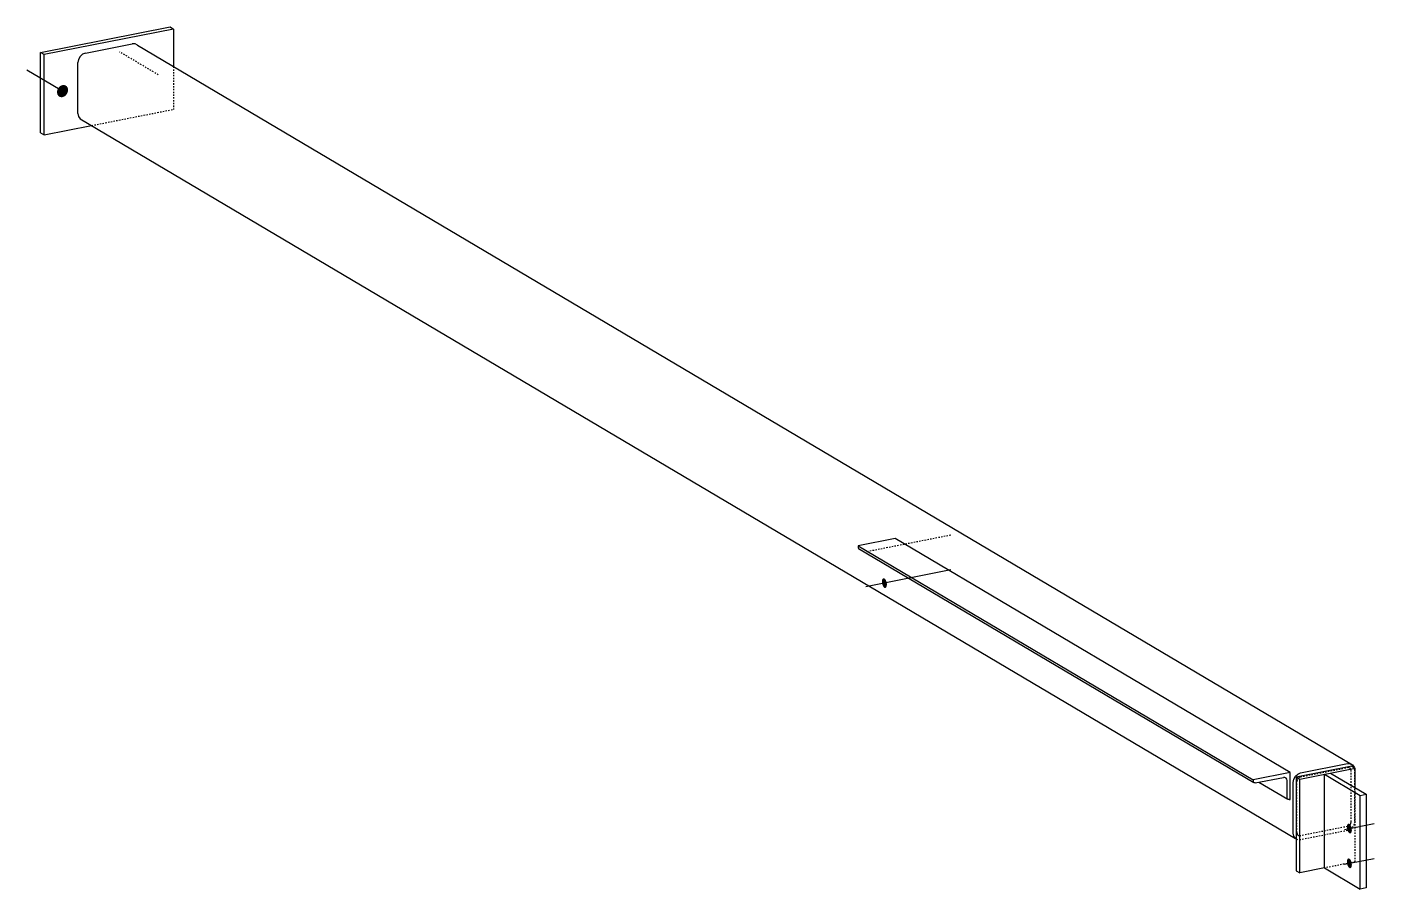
# Model space of a CAD drawing. Header units: millimetres. Extents: x 5 to 26277, y 5 to 1235.
# Drawn here: x 5 to 1897, y 24 to 1235 of the extents above; entities that cross this region are included whole.
import ezdxf

# ---------------------------------------------------------------- set-up
doc = ezdxf.new("R2010")
doc.units = ezdxf.units.MM
doc.linetypes.add('DXK_LINE_DOT2', pattern=[3.9198, 1.9599, -1.9599])
doc.layers.add('STÅL', color=7, linetype='Continuous')

msp = doc.modelspace()

# ---------------------------------------------------------------- hatches: boundary and pattern name
at = {"layer": 'STÅL', "linetype": 'Continuous'}
for points in [[(48.7, 1148.5), (49.8, 1150.1), (51.1, 1151.4), (52.6, 1152.4), (54.2, 1153.1), (55.8, 1153.4), (57.4, 1153.3), (58.9, 1152.9), (60.2, 1152.1), (61.3, 1151), (62.1, 1149.7), (62.6, 1148.1), (62.8, 1146.3), (62.6, 1144.6), (62.1, 1142.8), (61.3, 1141.1), (60.2, 1139.6), (58.9, 1138.3), (57.4, 1137.2), (55.8, 1136.6), (54.2, 1136.2), (52.6, 1136.3), (51.1, 1136.7), (49.8, 1137.5), (48.7, 1138.6), (47.9, 1140), (47.4, 1141.6), (47.2, 1143.3), (47.4, 1145.1), (47.9, 1146.9)], [(1212.4, 454.4), (1212.6, 453), (1212.6, 451.6), (1212.5, 450.2), (1212.3, 449.1), (1211.9, 448.1), (1211.4, 447.4), (1210.8, 447), (1210.2, 446.9), (1209.4, 447), (1208.7, 447.5), (1208, 448.2), (1207.3, 449.2), (1206.7, 450.4), (1206.3, 451.7), (1205.9, 453.1), (1205.7, 454.6), (1205.6, 456), (1205.7, 457.3), (1206, 458.4), (1206.4, 459.4), (1206.9, 460.1), (1207.5, 460.5), (1208.1, 460.7), (1208.8, 460.5), (1209.6, 460), (1210.3, 459.3), (1211, 458.3), (1211.5, 457.1), (1212, 455.8)], [(1865.3, 109.6), (1865.5, 108.2), (1865.6, 106.8), (1865.5, 105.5), (1865.3, 104.3), (1864.9, 103.4), (1864.4, 102.7), (1863.8, 102.2), (1863.1, 102.1), (1862.4, 102.3), (1861.7, 102.7), (1861, 103.5), (1860.3, 104.5), (1859.7, 105.6), (1859.2, 107), (1858.9, 108.4), (1858.7, 109.8), (1858.6, 111.2), (1858.7, 112.5), (1858.9, 113.7), (1859.3, 114.6), (1859.8, 115.3), (1860.4, 115.8), (1861.1, 115.9), (1861.8, 115.7), (1862.6, 115.3), (1863.3, 114.5), (1863.9, 113.6), (1864.5, 112.4), (1865, 111.1)], [(1865.3, 60.8), (1865.5, 59.3), (1865.6, 57.9), (1865.5, 56.6), (1865.3, 55.5), (1864.9, 54.5), (1864.4, 53.8), (1863.8, 53.4), (1863.1, 53.2), (1862.4, 53.4), (1861.7, 53.9), (1861, 54.6), (1860.3, 55.6), (1859.7, 56.8), (1859.2, 58.1), (1858.9, 59.5), (1858.7, 61), (1858.6, 62.4), (1858.7, 63.7), (1858.9, 64.8), (1859.3, 65.8), (1859.8, 66.5), (1860.4, 66.9), (1861.1, 67), (1861.8, 66.9), (1862.6, 66.4), (1863.3, 65.7), (1863.9, 64.7), (1864.5, 63.5), (1865, 62.2)]]:
    msp.add_hatch(color=96, dxfattribs=at).paths.add_polyline_path(points)

# ---------------------------------------------------------------- linework, layer by layer
at = {"layer": 'STÅL', "color": 2, "linetype": 'Continuous'}
for p, q in [((24, 1199), (205.9, 1234.9)), ((210.9, 1232), (29, 1196.1)), ((205.9, 1234.9), (210.9, 1232)), ((210.9, 1232), (210.9, 1179.3)), ((87, 1198.1), (152.9, 1211.1)), ((156.8, 1211.1), (152.9, 1211.1)), ((160.2, 1209.3), (156.8, 1211.1)), ((24, 1086.3), (24, 1199)), ((29, 1196.1), (24, 1199)), ((29, 1083.3), (29, 1196.1)), ((79.7, 1193.4), (77.4, 1189.3)), ((83.1, 1196.5), (79.7, 1193.4)), ((87, 1198.1), (83.1, 1196.5)), ((160.2, 1209.3), (1866.7, 198.3)), ((77.4, 1189.3), (76.6, 1184.8)), ((76.6, 1113.4), (76.6, 1184.8)), ((76.6, 1113.4), (77.4, 1109.2)), ((77.4, 1109.2), (79.7, 1106)), ((79.7, 1106), (1786.2, 95.1)), ((24, 1086.3), (29, 1083.3)), ((29, 1083.3), (95.8, 1096.5)), ((1224.1, 516.3), (1172.2, 506)), ((1779.1, 187.5), (1224.1, 516.3)), ((1172.2, 506), (1727.2, 177.3)), ((1172.2, 506), (1172.2, 504.2)), ((1172.2, 504.2), (1172.4, 503.1)), ((1172.4, 503.1), (1172.9, 502.3)), ((1172.9, 502.3), (1727.9, 173.5)), ((1865.4, 196.7), (1787.5, 181.3)), ((1792.5, 178.3), (1870.4, 193.7)), ((1793.5, 187.2), (1859.4, 200.2)), ((1859.4, 200.2), (1863.3, 200.1)), ((1863.3, 200.1), (1866.7, 198.3)), ((1865.4, 196.7), (1870.4, 193.7)), ((1866.7, 198.3), (1869, 195.1)), ((1869.1, 194.5), (1869, 195.1)), ((1870.4, 166.4), (1870.4, 193.7)), ((1779.1, 187.5), (1727.2, 177.3)), ((1727.2, 177.3), (1727.2, 175.4)), ((1727.4, 174.3), (1727.2, 175.4)), ((1727.9, 173.5), (1727.4, 174.3)), ((1728.8, 173.1), (1727.9, 173.5)), ((1729.8, 173.1), (1728.8, 173.1)), ((1729.8, 173.1), (1769.6, 180.9)), ((1735, 174.1), (1775.6, 150.1)), ((1771.6, 180.9), (1769.6, 180.9)), ((1773.3, 180), (1771.6, 180.9)), ((1774.4, 178.4), (1773.3, 180)), ((1774.8, 176.3), (1774.4, 178.4)), ((1774.8, 151.9), (1774.8, 176.3)), ((1779.1, 149.9), (1779.1, 187.5)), ((1783.1, 173.9), (1783.9, 178.3)), ((1783.1, 102.5), (1783.1, 173.9)), ((1783.9, 178.3), (1786.2, 182.4)), ((1786.2, 182.4), (1789.6, 185.6)), ((1787.5, 181.3), (1787.5, 49.8)), ((1787.5, 181.3), (1792.5, 178.3)), ((1789.6, 185.6), (1793.5, 187.2)), ((1792.5, 46.8), (1792.5, 178.3)), ((1827.1, 185.2), (1835.8, 186.9)), ((1827.1, 53.6), (1827.1, 185.2)), ((1827.1, 185.2), (1877.1, 155.6)), ((1835.8, 186.9), (1885.8, 157.3)), ((1775, 150.9), (1774.8, 151.9)), ((1877.1, 155.6), (1885.8, 157.3)), ((1877.1, 24), (1877.1, 155.6)), ((1885.8, 157.3), (1885.8, 25.7)), ((1775.6, 150.1), (1775, 150.9)), ((1776.4, 149.6), (1775.6, 150.1)), ((1777.4, 149.6), (1776.4, 149.6)), ((1777.4, 149.6), (1779.1, 149.9)), ((1783.9, 98.3), (1783.1, 102.5)), ((1786.2, 95.1), (1783.9, 98.3)), ((1787.5, 94.4), (1786.2, 95.1)), ((1787.5, 49.8), (1792.5, 46.8)), ((1827.1, 53.6), (1792.5, 46.8)), ((1827.1, 53.6), (1877.1, 24)), ((1885.8, 25.7), (1877.1, 24))]:
    msp.add_line(p, q, dxfattribs=at)
at = {"layer": 'STÅL', "color": 96, "linetype": 'DXK_LINE_DOT2'}
for p, q in [((189.5, 1167.7), (134.9, 1200.1)), ((1302.2, 521), (1183.2, 497.5))]:
    msp.add_line(p, q, dxfattribs=at)
at = {"layer": 'STÅL', "color": 96, "linetype": 'Continuous'}
for p, q in [((59.6, 1142.1), (5, 1174.4)), ((1302.2, 472.2), (1183.2, 448.6)), ((1855.2, 107.6), (1896.8, 115.9)), ((1855.2, 58.8), (1896.8, 67))]:
    msp.add_line(p, q, dxfattribs=at)
at = {"layer": 'STÅL', "color": 7, "linetype": 'DXK_LINE_DOT2'}
for p, q in [((210.9, 1179.3), (210.9, 1119.2)), ((95.8, 1096.5), (210.8, 1119.2)), ((210.8, 1119.2), (210.9, 1119.2)), ((1793.5, 181.6), (1859.4, 194.6)), ((1861.3, 194.5), (1859.4, 194.6)), ((1863, 193.6), (1861.3, 194.5)), ((1863.9, 192.4), (1863, 193.6)), ((1864.2, 192), (1863.9, 192.4)), ((1864.5, 189.9), (1864.2, 192)), ((1864.5, 118.5), (1864.5, 189.9)), ((1869.7, 191), (1869.1, 194.5)), ((1869.7, 119.6), (1869.7, 191)), ((1788.7, 177.1), (1788.3, 174.9)), ((1788.3, 103.5), (1788.3, 174.9)), ((1789.9, 179.2), (1788.7, 177.1)), ((1791.5, 180.7), (1789.9, 179.2)), ((1793.5, 181.6), (1791.5, 180.7)), ((1870.4, 62.2), (1870.4, 166.4)), ((1861.3, 112.7), (1863, 114.2)), ((1863, 114.2), (1864.2, 116.3)), ((1864.2, 116.3), (1864.5, 118.5)), ((1869, 115.1), (1866.7, 111)), ((1869.7, 119.6), (1869, 115.1)), ((1788.3, 103.5), (1788.7, 101.4)), ((1788.7, 101.4), (1789.9, 99.8)), ((1789.9, 99.8), (1791.5, 98.9)), ((1791.5, 98.9), (1793.5, 98.9)), ((1859.4, 111.9), (1793.5, 98.9)), ((1859.4, 106.2), (1793.5, 93.2)), ((1859.4, 111.9), (1861.3, 112.7)), ((1863.3, 107.9), (1859.4, 106.2)), ((1866.7, 111), (1863.3, 107.9)), ((1789.6, 93.3), (1787.5, 94.4)), ((1793.5, 93.2), (1789.6, 93.3)), ((1870.4, 62.2), (1827.1, 53.6))]:
    msp.add_line(p, q, dxfattribs=at)

doc.saveas('drawing.dxf')
